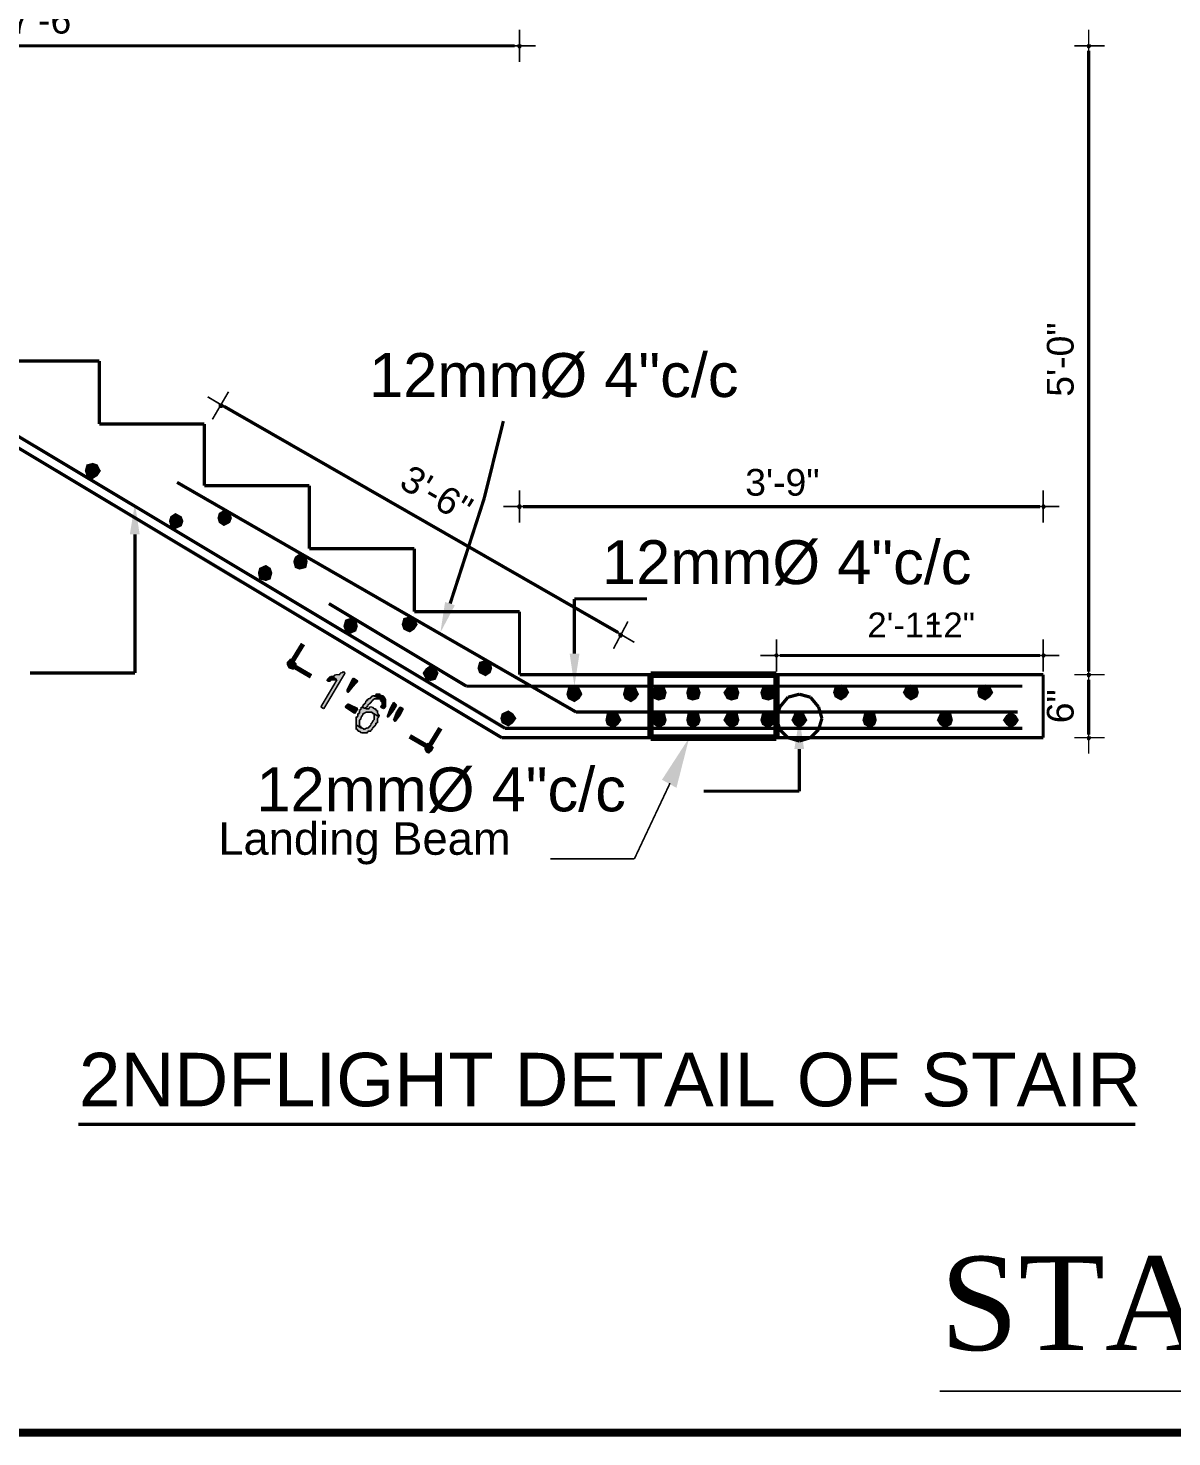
# Model space of a CAD drawing. Header units: millimetres. Extents: x 5 to 350, y 3 to 213.
# Drawn here: x 211.2 to 271.1, y 2.9 to 76.7 of the extents above; entities that cross this region are included whole.
import ezdxf

# ---------------------------------------------------------------- set-up
doc = ezdxf.new("R2010")
doc.units = ezdxf.units.MM
for name, color, linetype in [('H', 251, 'Continuous'), ('P', 255, 'Continuous'), ('T', 255, 'Continuous')]:
    doc.layers.add(name, color=color, linetype=linetype)
doc.styles.get("Standard").update_dxf_attribs({"font": 'arial.ttf'})

msp = doc.modelspace()

# ---------------------------------------------------------------- hatches: boundary and pattern name
at = {"layer": 'H', "linetype": 'Continuous'}
for points in [[(236.82, 75.777), (236.89, 75.865), (236.978, 75.777), (236.82, 75.777)], [(236.89, 75.688), (236.82, 75.777), (236.978, 75.777), (236.89, 75.688)], [(236.978, 75.777), (236.89, 75.865), (236.978, 75.865), (236.978, 75.777)], [(236.978, 75.6), (236.89, 75.688), (236.978, 75.777), (236.978, 75.6)], [(236.978, 75.777), (237.067, 75.865), (237.067, 75.777), (236.978, 75.777)], [(236.978, 75.777), (236.978, 75.865), (237.067, 75.865), (236.978, 75.777)], [(236.978, 75.6), (236.978, 75.777), (237.067, 75.688), (236.978, 75.6)], [(237.067, 75.688), (236.978, 75.777), (237.067, 75.777), (237.067, 75.688)], [(266.788, 75.777), (266.7, 75.865), (266.788, 75.865), (266.788, 75.777)], [(266.7, 75.777), (266.7, 75.865), (266.788, 75.777), (266.7, 75.777)], [(266.7, 75.688), (266.7, 75.777), (266.788, 75.777), (266.7, 75.688)], [(266.788, 75.6), (266.7, 75.688), (266.788, 75.777), (266.788, 75.6)], [(266.788, 75.777), (266.876, 75.865), (266.947, 75.777), (266.788, 75.777)], [(266.788, 75.777), (266.788, 75.865), (266.876, 75.865), (266.788, 75.777)], [(266.788, 75.6), (266.788, 75.777), (266.876, 75.688), (266.788, 75.6)], [(266.876, 75.688), (266.788, 75.777), (266.947, 75.777), (266.876, 75.688)], [(221.227, 56.903), (221.227, 57.062), (221.315, 56.974), (221.227, 56.903)], [(221.315, 56.974), (221.227, 57.062), (221.315, 57.062), (221.315, 56.974)], [(221.227, 56.815), (221.227, 56.903), (221.315, 56.974), (221.227, 56.815)], [(221.227, 56.815), (221.315, 56.974), (221.403, 56.815), (221.227, 56.815)], [(221.315, 56.974), (221.403, 57.062), (221.492, 56.974), (221.315, 56.974)], [(221.315, 56.974), (221.315, 57.062), (221.403, 57.062), (221.315, 56.974)], [(221.403, 56.815), (221.315, 56.974), (221.492, 56.903), (221.403, 56.815)], [(221.492, 56.903), (221.315, 56.974), (221.492, 56.974), (221.492, 56.903)], [(214.63, 53.516), (214.295, 53.852), (214.63, 53.94), (214.63, 53.516)], [(214.63, 53.516), (214.63, 53.94), (214.877, 53.852), (214.63, 53.516)], [(214.207, 53.516), (214.295, 53.852), (214.63, 53.516), (214.207, 53.516)], [(214.295, 53.252), (214.207, 53.516), (214.63, 53.516), (214.295, 53.252)], [(214.63, 53.093), (214.295, 53.252), (214.63, 53.516), (214.63, 53.093)], [(214.63, 53.516), (214.877, 53.852), (215.053, 53.516), (214.63, 53.516)], [(214.63, 53.093), (214.63, 53.516), (214.877, 53.252), (214.63, 53.093)], [(214.877, 53.252), (214.63, 53.516), (215.053, 53.516), (214.877, 53.252)], [(216.57, 50.2), (216.835, 51.823), (217.082, 50.2), (216.57, 50.2)], [(236.82, 51.647), (236.89, 51.735), (236.978, 51.647), (236.82, 51.647)], [(236.89, 51.558), (236.82, 51.647), (236.978, 51.647), (236.89, 51.558)], [(236.978, 51.647), (236.89, 51.735), (236.978, 51.823), (236.978, 51.647)], [(236.978, 51.47), (236.89, 51.558), (236.978, 51.647), (236.978, 51.47)], [(236.978, 51.647), (236.978, 51.823), (237.067, 51.735), (236.978, 51.647)], [(236.978, 51.647), (237.067, 51.735), (237.067, 51.647), (236.978, 51.647)], [(236.978, 51.47), (236.978, 51.647), (237.067, 51.558), (236.978, 51.47)], [(237.067, 51.558), (236.978, 51.647), (237.067, 51.647), (237.067, 51.558)], [(264.407, 51.647), (264.336, 51.735), (264.407, 51.823), (264.407, 51.647)], [(264.336, 51.647), (264.336, 51.735), (264.407, 51.647), (264.336, 51.647)], [(264.336, 51.558), (264.336, 51.647), (264.407, 51.647), (264.336, 51.558)], [(264.407, 51.47), (264.336, 51.558), (264.407, 51.647), (264.407, 51.47)], [(264.407, 51.647), (264.407, 51.823), (264.495, 51.735), (264.407, 51.647)], [(264.407, 51.647), (264.495, 51.735), (264.583, 51.647), (264.407, 51.647)], [(264.407, 51.47), (264.407, 51.647), (264.495, 51.558), (264.407, 51.47)], [(264.495, 51.558), (264.407, 51.647), (264.583, 51.647), (264.495, 51.558)], [(218.616, 50.888), (218.687, 51.135), (218.952, 50.888), (218.616, 50.888)], [(218.952, 50.888), (218.687, 51.135), (218.952, 51.312), (218.952, 50.888)], [(218.952, 50.888), (218.952, 51.312), (219.287, 51.135), (218.952, 50.888)], [(218.952, 50.888), (219.287, 51.135), (219.375, 50.888), (218.952, 50.888)], [(221.156, 51.047), (221.227, 51.312), (221.492, 51.047), (221.156, 51.047)], [(221.227, 50.8), (221.156, 51.047), (221.492, 51.047), (221.227, 50.8)], [(221.492, 51.047), (221.227, 51.312), (221.492, 51.47), (221.492, 51.047)], [(221.492, 50.624), (221.227, 50.8), (221.492, 51.047), (221.492, 50.624)], [(221.492, 51.047), (221.492, 51.47), (221.827, 51.312), (221.492, 51.047)], [(221.492, 51.047), (221.827, 51.312), (221.915, 51.047), (221.492, 51.047)], [(221.492, 50.624), (221.492, 51.047), (221.827, 50.8), (221.492, 50.624)], [(221.827, 50.8), (221.492, 51.047), (221.915, 51.047), (221.827, 50.8)], [(218.687, 50.624), (218.616, 50.888), (218.952, 50.888), (218.687, 50.624)], [(218.952, 50.465), (218.687, 50.624), (218.952, 50.888), (218.952, 50.465)], [(218.952, 50.465), (218.952, 50.888), (219.287, 50.624), (218.952, 50.465)], [(219.287, 50.624), (218.952, 50.888), (219.375, 50.888), (219.287, 50.624)], [(225.125, 48.772), (225.213, 49.018), (225.46, 48.772), (225.125, 48.772)], [(225.213, 48.436), (225.125, 48.772), (225.46, 48.772), (225.213, 48.436)], [(225.46, 48.772), (225.213, 49.018), (225.46, 49.195), (225.46, 48.772)], [(225.46, 48.348), (225.213, 48.436), (225.46, 48.772), (225.46, 48.348)], [(225.46, 48.772), (225.46, 49.195), (225.813, 49.018), (225.46, 48.772)], [(225.46, 48.772), (225.813, 49.018), (225.884, 48.772), (225.46, 48.772)], [(225.46, 48.348), (225.46, 48.772), (225.813, 48.436), (225.46, 48.348)], [(225.813, 48.436), (225.46, 48.772), (225.884, 48.772), (225.813, 48.436)], [(223.273, 48.172), (223.344, 48.436), (223.696, 48.172), (223.273, 48.172)], [(223.344, 47.837), (223.273, 48.172), (223.696, 48.172), (223.344, 47.837)], [(223.696, 48.172), (223.344, 48.436), (223.696, 48.595), (223.696, 48.172)], [(223.696, 47.748), (223.344, 47.837), (223.696, 48.172), (223.696, 47.748)], [(223.696, 48.172), (223.696, 48.595), (223.943, 48.436), (223.696, 48.172)], [(223.696, 48.172), (223.943, 48.436), (224.032, 48.172), (223.696, 48.172)], [(223.696, 47.748), (223.696, 48.172), (223.943, 47.837), (223.696, 47.748)], [(223.943, 47.837), (223.696, 48.172), (224.032, 48.172), (223.943, 47.837)], [(232.833, 45.05), (233.08, 46.655), (233.592, 46.478), (232.833, 45.05)], [(228.088, 45.385), (227.842, 45.72), (228.088, 45.808), (228.088, 45.385)], [(228.088, 45.385), (228.088, 45.808), (228.424, 45.72), (228.088, 45.385)], [(230.805, 45.473), (230.893, 45.808), (231.228, 45.473), (230.805, 45.473)], [(231.228, 45.473), (230.893, 45.808), (231.228, 45.896), (231.228, 45.473)], [(231.228, 45.473), (231.228, 45.896), (231.475, 45.808), (231.228, 45.473)], [(231.228, 45.473), (231.475, 45.808), (231.652, 45.473), (231.228, 45.473)], [(227.753, 45.385), (227.842, 45.72), (228.088, 45.385), (227.753, 45.385)], [(227.842, 45.12), (227.753, 45.385), (228.088, 45.385), (227.842, 45.12)], [(228.088, 44.962), (227.842, 45.12), (228.088, 45.385), (228.088, 44.962)], [(228.088, 45.385), (228.424, 45.72), (228.512, 45.385), (228.088, 45.385)], [(228.088, 44.962), (228.088, 45.385), (228.424, 45.12), (228.088, 44.962)], [(228.424, 45.12), (228.088, 45.385), (228.512, 45.385), (228.424, 45.12)], [(230.893, 45.208), (230.805, 45.473), (231.228, 45.473), (230.893, 45.208)], [(231.228, 45.05), (230.893, 45.208), (231.228, 45.473), (231.228, 45.05)], [(231.228, 45.05), (231.228, 45.473), (231.475, 45.208), (231.228, 45.05)], [(231.475, 45.208), (231.228, 45.473), (231.652, 45.473), (231.475, 45.208)], [(242.323, 44.962), (242.147, 45.05), (242.235, 45.05), (242.323, 44.962)], [(242.147, 44.873), (242.147, 45.05), (242.323, 44.962), (242.147, 44.873)], [(242.323, 44.962), (242.235, 45.05), (242.323, 45.05), (242.323, 44.962)], [(242.323, 44.962), (242.323, 45.05), (242.394, 44.962), (242.323, 44.962)], [(242.235, 44.785), (242.147, 44.873), (242.323, 44.962), (242.235, 44.785)], [(242.235, 44.785), (242.323, 44.962), (242.323, 44.785), (242.235, 44.785)], [(242.394, 44.873), (242.323, 44.962), (242.394, 44.962), (242.394, 44.873)], [(242.323, 44.785), (242.323, 44.962), (242.394, 44.873), (242.323, 44.785)], [(225.037, 43.356), (224.79, 43.515), (224.966, 43.692), (225.037, 43.356)], [(225.037, 43.356), (224.966, 43.692), (225.125, 43.603), (225.037, 43.356)], [(225.037, 43.356), (225.125, 43.603), (225.302, 43.427), (225.037, 43.356)], [(235.197, 43.18), (234.862, 43.515), (235.197, 43.603), (235.197, 43.18)], [(235.197, 43.18), (235.197, 43.603), (235.462, 43.515), (235.197, 43.18)], [(239.854, 42.245), (239.607, 43.938), (240.118, 43.938), (239.854, 42.245)], [(250.278, 43.85), (250.366, 43.938), (250.437, 43.85), (250.278, 43.85)], [(250.366, 43.78), (250.278, 43.85), (250.437, 43.85), (250.366, 43.78)], [(250.437, 43.85), (250.366, 43.938), (250.437, 43.938), (250.437, 43.85)], [(250.437, 43.692), (250.366, 43.78), (250.437, 43.85), (250.437, 43.692)], [(250.437, 43.85), (250.525, 43.938), (250.525, 43.85), (250.437, 43.85)], [(250.437, 43.85), (250.437, 43.938), (250.525, 43.938), (250.437, 43.85)], [(250.437, 43.692), (250.437, 43.85), (250.525, 43.78), (250.437, 43.692)], [(250.525, 43.78), (250.437, 43.85), (250.525, 43.85), (250.525, 43.78)], [(264.407, 43.85), (264.336, 43.938), (264.407, 43.938), (264.407, 43.85)], [(264.336, 43.85), (264.336, 43.938), (264.407, 43.85), (264.336, 43.85)], [(264.336, 43.78), (264.336, 43.85), (264.407, 43.85), (264.336, 43.78)], [(264.407, 43.692), (264.336, 43.78), (264.407, 43.85), (264.407, 43.692)], [(264.407, 43.85), (264.495, 43.938), (264.583, 43.85), (264.407, 43.85)], [(264.407, 43.85), (264.407, 43.938), (264.495, 43.938), (264.407, 43.85)], [(264.407, 43.692), (264.407, 43.85), (264.495, 43.78), (264.407, 43.692)], [(264.495, 43.78), (264.407, 43.85), (264.583, 43.85), (264.495, 43.78)], [(224.79, 43.356), (224.79, 43.515), (225.037, 43.356), (224.79, 43.356)], [(224.878, 43.18), (224.79, 43.356), (225.037, 43.356), (224.878, 43.18)], [(225.125, 43.092), (224.878, 43.18), (225.037, 43.356), (225.125, 43.092)], [(225.302, 43.268), (225.037, 43.356), (225.302, 43.427), (225.302, 43.268)], [(225.125, 43.092), (225.037, 43.356), (225.302, 43.268), (225.125, 43.092)], [(226.73, 41.063), (226.572, 41.152), (227.418, 42.58), (227.154, 42.757), (227.242, 42.757), (227.33, 42.845), (227.577, 42.845), (227.577, 42.933), (227.665, 42.933), (227.753, 43.004), (227.842, 42.933), (226.73, 41.063)], [(231.898, 42.933), (232.075, 43.18), (232.322, 42.933), (231.898, 42.933)], [(232.075, 42.58), (231.898, 42.933), (232.322, 42.933), (232.075, 42.58)], [(232.322, 42.933), (232.075, 43.18), (232.322, 43.356), (232.322, 42.933)], [(232.322, 42.51), (232.075, 42.58), (232.322, 42.933), (232.322, 42.51)], [(232.322, 42.933), (232.322, 43.356), (232.586, 43.18), (232.322, 42.933)], [(232.322, 42.933), (232.586, 43.18), (232.745, 42.933), (232.322, 42.933)], [(232.322, 42.51), (232.322, 42.933), (232.586, 42.58), (232.322, 42.51)], [(232.586, 42.58), (232.322, 42.933), (232.745, 42.933), (232.586, 42.58)], [(234.774, 43.18), (234.862, 43.515), (235.197, 43.18), (234.774, 43.18)], [(234.862, 42.933), (234.774, 43.18), (235.197, 43.18), (234.862, 42.933)], [(235.197, 42.757), (234.862, 42.933), (235.197, 43.18), (235.197, 42.757)], [(235.197, 43.18), (235.462, 43.515), (235.55, 43.18), (235.197, 43.18)], [(235.197, 42.757), (235.197, 43.18), (235.462, 42.933), (235.197, 42.757)], [(235.462, 42.933), (235.197, 43.18), (235.55, 43.18), (235.462, 42.933)], [(266.788, 42.845), (266.7, 42.933), (266.788, 42.933), (266.788, 42.845)], [(266.7, 42.845), (266.7, 42.933), (266.788, 42.845), (266.7, 42.845)], [(266.788, 42.845), (266.7, 42.933), (266.788, 42.933), (266.788, 42.845)], [(266.7, 42.845), (266.7, 42.933), (266.788, 42.845), (266.7, 42.845)], [(266.7, 42.757), (266.7, 42.845), (266.788, 42.845), (266.7, 42.757)], [(266.788, 42.668), (266.7, 42.757), (266.788, 42.845), (266.788, 42.668)], [(266.7, 42.757), (266.7, 42.845), (266.788, 42.845), (266.7, 42.757)], [(266.788, 42.668), (266.7, 42.757), (266.788, 42.845), (266.788, 42.668)], [(266.788, 42.845), (266.876, 42.933), (266.947, 42.845), (266.788, 42.845)], [(266.788, 42.845), (266.788, 42.933), (266.876, 42.933), (266.788, 42.845)], [(266.788, 42.845), (266.876, 42.933), (266.947, 42.845), (266.788, 42.845)], [(266.788, 42.845), (266.788, 42.933), (266.876, 42.933), (266.788, 42.845)], [(266.788, 42.668), (266.788, 42.845), (266.876, 42.757), (266.788, 42.668)], [(266.876, 42.757), (266.788, 42.845), (266.947, 42.845), (266.876, 42.757)], [(266.788, 42.668), (266.788, 42.845), (266.876, 42.757), (266.788, 42.668)], [(266.876, 42.757), (266.788, 42.845), (266.947, 42.845), (266.876, 42.757)], [(226.907, 42.51), (226.907, 42.58), (227.083, 42.757), (227.154, 42.757), (227.418, 42.58), (227.083, 42.58), (227.083, 42.51), (226.907, 42.51)], [(228, 41.91), (227.93, 41.998), (228.265, 42.668), (228.512, 42.51), (228.265, 42.245), (228, 41.91)], [(239.43, 41.822), (239.518, 42.157), (239.854, 41.822), (239.43, 41.822)], [(239.854, 41.822), (239.518, 42.157), (239.854, 42.245), (239.854, 41.822)], [(239.854, 41.822), (239.854, 42.245), (240.118, 42.157), (239.854, 41.822)], [(239.854, 41.822), (240.118, 42.157), (240.277, 41.822), (239.854, 41.822)], [(242.394, 41.822), (242.482, 42.157), (242.817, 41.822), (242.394, 41.822)], [(242.817, 41.822), (242.482, 42.157), (242.817, 42.245), (242.817, 41.822)], [(242.817, 41.822), (242.817, 42.245), (243.082, 42.157), (242.817, 41.822)], [(242.817, 41.822), (243.082, 42.157), (243.24, 41.822), (242.817, 41.822)], [(243.84, 41.91), (244.016, 42.157), (244.263, 41.91), (243.84, 41.91)], [(244.263, 41.91), (244.016, 42.157), (244.263, 42.245), (244.263, 41.91)], [(244.263, 41.91), (244.263, 42.245), (244.598, 42.157), (244.263, 41.91)], [(244.263, 41.91), (244.598, 42.157), (244.687, 41.91), (244.263, 41.91)], [(245.71, 41.91), (245.78, 42.157), (246.045, 41.91), (245.71, 41.91)], [(246.045, 41.91), (245.78, 42.157), (246.045, 42.245), (246.045, 41.91)], [(246.045, 41.91), (246.045, 42.245), (246.38, 42.157), (246.045, 41.91)], [(246.045, 41.91), (246.38, 42.157), (246.468, 41.91), (246.045, 41.91)], [(247.65, 41.91), (247.826, 42.157), (248.073, 41.91), (247.65, 41.91)], [(248.073, 41.91), (247.826, 42.157), (248.073, 42.245), (248.073, 41.91)], [(248.073, 41.91), (248.073, 42.245), (248.408, 42.157), (248.073, 41.91)], [(248.073, 41.91), (248.408, 42.157), (248.497, 41.91), (248.073, 41.91)], [(249.59, 41.91), (249.678, 42.157), (250.014, 41.91), (249.59, 41.91)], [(250.014, 41.91), (249.678, 42.157), (250.014, 42.245), (250.014, 41.91)], [(250.014, 41.91), (250.014, 42.245), (250.278, 42.157), (250.014, 41.91)], [(250.014, 41.91), (250.278, 42.157), (250.437, 41.91), (250.014, 41.91)], [(253.4, 41.91), (253.488, 42.245), (253.824, 41.91), (253.4, 41.91)], [(253.824, 41.91), (253.488, 42.245), (253.824, 42.333), (253.824, 41.91)], [(253.824, 41.91), (253.824, 42.333), (254.088, 42.245), (253.824, 41.91)], [(253.824, 41.91), (254.088, 42.245), (254.247, 41.91), (253.824, 41.91)], [(257.052, 41.91), (257.21, 42.245), (257.475, 41.91), (257.052, 41.91)], [(257.475, 41.91), (257.21, 42.245), (257.475, 42.333), (257.475, 41.91)], [(257.475, 41.91), (257.475, 42.333), (257.81, 42.245), (257.475, 41.91)], [(257.475, 41.91), (257.81, 42.245), (257.898, 41.91), (257.475, 41.91)], [(260.95, 41.91), (261.02, 42.245), (261.373, 41.91), (260.95, 41.91)], [(261.373, 41.91), (261.02, 42.245), (261.373, 42.333), (261.373, 41.91)], [(261.373, 41.91), (261.373, 42.333), (261.62, 42.245), (261.373, 41.91)], [(261.373, 41.91), (261.62, 42.245), (261.796, 41.91), (261.373, 41.91)], [(228.935, 41.063), (228.688, 41.152), (228.776, 41.152), (228.776, 41.24), (228.935, 41.398), (228.935, 41.487), (229.023, 41.487), (229.023, 41.575), (229.112, 41.575), (229.27, 41.734), (229.358, 41.734), (229.694, 41.575), (229.358, 41.575), (229.023, 41.24), (229.023, 41.152), (228.935, 41.152), (228.935, 41.063)], [(229.87, 41.063), (229.694, 41.152), (229.782, 41.24), (229.782, 41.398), (229.694, 41.487), (229.694, 41.575), (229.358, 41.734), (229.447, 41.734), (229.447, 41.822), (229.694, 41.822), (229.694, 41.734), (229.87, 41.734), (229.87, 41.663), (229.958, 41.575), (229.958, 41.152), (229.87, 41.063)], [(230.046, 40.64), (230.205, 41.063), (230.382, 41.398), (230.54, 41.24), (230.382, 40.975), (230.117, 40.64), (230.046, 40.64)], [(239.518, 41.575), (239.43, 41.822), (239.854, 41.822), (239.518, 41.575)], [(239.854, 41.398), (239.518, 41.575), (239.854, 41.822), (239.854, 41.398)], [(239.854, 41.398), (239.854, 41.822), (240.118, 41.575), (239.854, 41.398)], [(240.118, 41.575), (239.854, 41.822), (240.277, 41.822), (240.118, 41.575)], [(242.482, 41.575), (242.394, 41.822), (242.817, 41.822), (242.482, 41.575)], [(242.817, 41.398), (242.482, 41.575), (242.817, 41.822), (242.817, 41.398)], [(242.817, 41.398), (242.817, 41.822), (243.082, 41.575), (242.817, 41.398)], [(243.082, 41.575), (242.817, 41.822), (243.24, 41.822), (243.082, 41.575)], [(244.016, 41.575), (243.84, 41.91), (244.263, 41.91), (244.016, 41.575)], [(244.263, 41.487), (244.016, 41.575), (244.263, 41.91), (244.263, 41.487)], [(244.263, 41.487), (244.263, 41.91), (244.598, 41.575), (244.263, 41.487)], [(244.598, 41.575), (244.263, 41.91), (244.687, 41.91), (244.598, 41.575)], [(245.78, 41.575), (245.71, 41.91), (246.045, 41.91), (245.78, 41.575)], [(246.045, 41.487), (245.78, 41.575), (246.045, 41.91), (246.045, 41.487)], [(246.045, 41.487), (246.045, 41.91), (246.38, 41.575), (246.045, 41.487)], [(246.38, 41.575), (246.045, 41.91), (246.468, 41.91), (246.38, 41.575)], [(247.826, 41.575), (247.65, 41.91), (248.073, 41.91), (247.826, 41.575)], [(248.073, 41.487), (247.826, 41.575), (248.073, 41.91), (248.073, 41.487)], [(248.073, 41.487), (248.073, 41.91), (248.408, 41.575), (248.073, 41.487)], [(248.408, 41.575), (248.073, 41.91), (248.497, 41.91), (248.408, 41.575)], [(249.678, 41.575), (249.59, 41.91), (250.014, 41.91), (249.678, 41.575)], [(250.014, 41.487), (249.678, 41.575), (250.014, 41.91), (250.014, 41.487)], [(250.014, 41.487), (250.014, 41.91), (250.278, 41.575), (250.014, 41.487)], [(250.278, 41.575), (250.014, 41.91), (250.437, 41.91), (250.278, 41.575)], [(253.488, 41.663), (253.4, 41.91), (253.824, 41.91), (253.488, 41.663)], [(253.824, 41.487), (253.488, 41.663), (253.824, 41.91), (253.824, 41.487)], [(253.824, 41.487), (253.824, 41.91), (254.088, 41.663), (253.824, 41.487)], [(254.088, 41.663), (253.824, 41.91), (254.247, 41.91), (254.088, 41.663)], [(257.21, 41.663), (257.052, 41.91), (257.475, 41.91), (257.21, 41.663)], [(257.475, 41.487), (257.21, 41.663), (257.475, 41.91), (257.475, 41.487)], [(257.475, 41.487), (257.475, 41.91), (257.81, 41.663), (257.475, 41.487)], [(257.81, 41.663), (257.475, 41.91), (257.898, 41.91), (257.81, 41.663)], [(261.02, 41.663), (260.95, 41.91), (261.373, 41.91), (261.02, 41.663)], [(261.373, 41.487), (261.02, 41.663), (261.373, 41.91), (261.373, 41.487)], [(261.373, 41.487), (261.373, 41.91), (261.62, 41.663), (261.373, 41.487)], [(261.62, 41.663), (261.373, 41.91), (261.796, 41.91), (261.62, 41.663)], [(228.353, 40.816), (227.842, 41.152), (228, 41.31), (228.512, 41.063), (228.353, 40.816)], [(228.688, 40.04), (228.424, 40.217), (228.424, 40.64), (228.512, 40.64), (228.512, 40.816), (228.6, 40.816), (228.6, 40.975), (228.688, 41.063), (228.688, 41.152), (228.935, 41.063), (229.112, 41.063), (229.112, 41.152), (229.27, 41.152), (229.358, 41.063), (229.447, 41.063), (229.447, 40.975), (229.535, 40.975), (229.535, 40.816), (229.623, 40.728), (229.623, 40.64), (229.2, 40.887), (228.935, 40.887), (228.847, 40.816), (228.776, 40.816), (228.776, 40.728), (228.688, 40.64), (228.688, 40.552), (228.6, 40.464), (228.6, 40.128), (228.688, 40.128), (228.688, 40.04)], [(228.688, 39.793), (228.6, 39.882), (228.512, 39.882), (228.512, 39.97), (228.424, 39.97), (228.424, 40.217), (228.688, 40.04), (228.776, 40.04), (228.847, 39.97), (228.935, 40.04), (229.023, 40.04), (229.2, 40.217), (229.2, 40.305), (229.27, 40.305), (229.27, 40.393), (229.358, 40.464), (229.358, 40.799), (229.27, 40.816), (229.2, 40.887), (229.27, 40.887), (229.27, 40.852), (229.341, 40.816), (229.623, 40.64), (229.535, 40.552), (229.535, 40.305), (229.447, 40.305), (229.447, 40.217), (229.27, 40.04), (229.27, 39.97), (229.2, 39.97), (229.2, 39.882), (229.023, 39.882), (229.023, 39.793), (228.688, 39.793)], [(230.47, 40.393), (230.382, 40.464), (230.54, 40.887), (230.717, 41.152), (230.893, 41.063), (230.717, 40.728), (230.47, 40.393)], [(235.973, 40.552), (236.044, 40.816), (236.396, 40.552), (235.973, 40.552)], [(236.396, 40.552), (236.044, 40.816), (236.396, 40.975), (236.396, 40.552)], [(236.396, 40.552), (236.396, 40.975), (236.643, 40.816), (236.396, 40.552)], [(236.396, 40.552), (236.643, 40.816), (236.82, 40.552), (236.396, 40.552)], [(241.476, 40.464), (241.547, 40.816), (241.9, 40.464), (241.476, 40.464)], [(241.9, 40.464), (241.547, 40.816), (241.9, 40.887), (241.9, 40.464)], [(241.9, 40.464), (241.9, 40.887), (242.147, 40.816), (241.9, 40.464)], [(241.9, 40.464), (242.147, 40.816), (242.323, 40.464), (241.9, 40.464)], [(243.84, 40.464), (244.016, 40.816), (244.263, 40.464), (243.84, 40.464)], [(244.263, 40.464), (244.016, 40.816), (244.263, 40.887), (244.263, 40.464)], [(244.263, 40.464), (244.263, 40.887), (244.598, 40.816), (244.263, 40.464)], [(244.263, 40.464), (244.598, 40.816), (244.687, 40.464), (244.263, 40.464)], [(245.71, 40.464), (245.78, 40.816), (246.045, 40.464), (245.71, 40.464)], [(246.045, 40.464), (245.78, 40.816), (246.045, 40.887), (246.045, 40.464)], [(246.045, 40.464), (246.045, 40.887), (246.38, 40.816), (246.045, 40.464)], [(246.045, 40.464), (246.38, 40.816), (246.468, 40.464), (246.045, 40.464)], [(247.65, 40.464), (247.826, 40.816), (248.073, 40.464), (247.65, 40.464)], [(248.073, 40.464), (247.826, 40.816), (248.073, 40.887), (248.073, 40.464)], [(248.073, 40.464), (248.073, 40.887), (248.408, 40.816), (248.073, 40.464)], [(248.073, 40.464), (248.408, 40.816), (248.497, 40.464), (248.073, 40.464)], [(249.59, 40.464), (249.678, 40.816), (250.014, 40.464), (249.59, 40.464)], [(250.014, 40.464), (249.678, 40.816), (250.014, 40.887), (250.014, 40.464)], [(250.014, 40.464), (250.014, 40.887), (250.278, 40.816), (250.014, 40.464)], [(250.014, 40.464), (250.278, 40.816), (250.437, 40.464), (250.014, 40.464)], [(251.213, 40.464), (251.372, 40.816), (251.636, 40.464), (251.213, 40.464)], [(251.636, 40.464), (251.372, 40.816), (251.636, 40.887), (251.636, 40.464)], [(251.636, 40.464), (251.636, 40.887), (251.883, 40.816), (251.636, 40.464)], [(251.636, 40.464), (251.883, 40.816), (252.06, 40.464), (251.636, 40.464)], [(254.935, 40.464), (255.023, 40.816), (255.358, 40.464), (254.935, 40.464)], [(255.358, 40.464), (255.023, 40.816), (255.358, 40.887), (255.358, 40.464)], [(255.358, 40.464), (255.358, 40.887), (255.605, 40.816), (255.358, 40.464)], [(255.358, 40.464), (255.605, 40.816), (255.693, 40.464), (255.358, 40.464)], [(258.833, 40.464), (258.992, 40.816), (259.256, 40.464), (258.833, 40.464)], [(259.256, 40.464), (258.992, 40.816), (259.256, 40.887), (259.256, 40.464)], [(259.256, 40.464), (259.256, 40.887), (259.592, 40.816), (259.256, 40.464)], [(259.256, 40.464), (259.592, 40.816), (259.68, 40.464), (259.256, 40.464)], [(262.29, 40.464), (262.467, 40.728), (262.714, 40.464), (262.29, 40.464)], [(262.714, 40.464), (262.467, 40.728), (262.714, 40.887), (262.714, 40.464)], [(262.714, 40.464), (262.714, 40.887), (262.978, 40.728), (262.714, 40.464)], [(262.714, 40.464), (262.978, 40.728), (263.137, 40.464), (262.714, 40.464)], [(236.044, 40.305), (235.973, 40.552), (236.396, 40.552), (236.044, 40.305)], [(236.396, 40.128), (236.044, 40.305), (236.396, 40.552), (236.396, 40.128)], [(236.396, 40.128), (236.396, 40.552), (236.643, 40.305), (236.396, 40.128)], [(236.643, 40.305), (236.396, 40.552), (236.82, 40.552), (236.643, 40.305)], [(241.547, 40.217), (241.476, 40.464), (241.9, 40.464), (241.547, 40.217)], [(241.9, 40.04), (241.547, 40.217), (241.9, 40.464), (241.9, 40.04)], [(241.9, 40.04), (241.9, 40.464), (242.147, 40.217), (241.9, 40.04)], [(242.147, 40.217), (241.9, 40.464), (242.323, 40.464), (242.147, 40.217)], [(244.016, 40.217), (243.84, 40.464), (244.263, 40.464), (244.016, 40.217)], [(244.263, 40.04), (244.016, 40.217), (244.263, 40.464), (244.263, 40.04)], [(244.263, 40.04), (244.263, 40.464), (244.598, 40.217), (244.263, 40.04)], [(244.598, 40.217), (244.263, 40.464), (244.687, 40.464), (244.598, 40.217)], [(245.78, 40.217), (245.71, 40.464), (246.045, 40.464), (245.78, 40.217)], [(246.045, 40.04), (245.78, 40.217), (246.045, 40.464), (246.045, 40.04)], [(246.045, 40.04), (246.045, 40.464), (246.38, 40.217), (246.045, 40.04)], [(246.38, 40.217), (246.045, 40.464), (246.468, 40.464), (246.38, 40.217)], [(247.826, 40.217), (247.65, 40.464), (248.073, 40.464), (247.826, 40.217)], [(248.073, 40.04), (247.826, 40.217), (248.073, 40.464), (248.073, 40.04)], [(248.073, 40.04), (248.073, 40.464), (248.408, 40.217), (248.073, 40.04)], [(248.408, 40.217), (248.073, 40.464), (248.497, 40.464), (248.408, 40.217)], [(249.678, 40.217), (249.59, 40.464), (250.014, 40.464), (249.678, 40.217)], [(250.014, 40.04), (249.678, 40.217), (250.014, 40.464), (250.014, 40.04)], [(250.014, 40.04), (250.014, 40.464), (250.278, 40.217), (250.014, 40.04)], [(250.278, 40.217), (250.014, 40.464), (250.437, 40.464), (250.278, 40.217)], [(251.372, 40.217), (251.213, 40.464), (251.636, 40.464), (251.372, 40.217)], [(251.372, 38.947), (251.636, 40.552), (251.883, 38.947), (251.372, 38.947)], [(251.636, 40.04), (251.372, 40.217), (251.636, 40.464), (251.636, 40.04)], [(251.636, 40.04), (251.636, 40.464), (251.883, 40.217), (251.636, 40.04)], [(251.883, 40.217), (251.636, 40.464), (252.06, 40.464), (251.883, 40.217)], [(255.023, 40.217), (254.935, 40.464), (255.358, 40.464), (255.023, 40.217)], [(255.358, 40.04), (255.023, 40.217), (255.358, 40.464), (255.358, 40.04)], [(255.358, 40.04), (255.358, 40.464), (255.605, 40.217), (255.358, 40.04)], [(255.605, 40.217), (255.358, 40.464), (255.693, 40.464), (255.605, 40.217)], [(258.992, 40.217), (258.833, 40.464), (259.256, 40.464), (258.992, 40.217)], [(259.256, 40.04), (258.992, 40.217), (259.256, 40.464), (259.256, 40.04)], [(259.256, 40.04), (259.256, 40.464), (259.592, 40.217), (259.256, 40.04)], [(259.592, 40.217), (259.256, 40.464), (259.68, 40.464), (259.592, 40.217)], [(262.467, 40.217), (262.29, 40.464), (262.714, 40.464), (262.467, 40.217)], [(262.714, 40.04), (262.467, 40.217), (262.714, 40.464), (262.714, 40.04)], [(262.714, 40.04), (262.714, 40.464), (262.978, 40.217), (262.714, 40.04)], [(262.978, 40.217), (262.714, 40.464), (263.137, 40.464), (262.978, 40.217)], [(232.234, 39.035), (231.987, 39.123), (232.163, 39.282), (232.234, 39.035)], [(231.987, 38.947), (231.987, 39.123), (232.234, 39.035), (231.987, 38.947)], [(232.234, 39.035), (232.163, 39.282), (232.322, 39.194), (232.234, 39.035)], [(232.234, 39.035), (232.322, 39.194), (232.498, 39.035), (232.234, 39.035)], [(245.198, 36.918), (244.44, 37.342), (245.868, 39.546), (245.198, 36.918)], [(266.788, 39.546), (266.7, 39.617), (266.788, 39.617), (266.788, 39.546)], [(266.7, 39.546), (266.7, 39.617), (266.788, 39.546), (266.7, 39.546)], [(266.7, 39.458), (266.7, 39.546), (266.788, 39.546), (266.7, 39.458)], [(266.788, 39.37), (266.7, 39.458), (266.788, 39.546), (266.788, 39.37)], [(266.788, 39.546), (266.876, 39.617), (266.947, 39.546), (266.788, 39.546)], [(266.788, 39.546), (266.788, 39.617), (266.876, 39.617), (266.788, 39.546)], [(266.788, 39.37), (266.788, 39.546), (266.876, 39.458), (266.788, 39.37)], [(266.876, 39.458), (266.788, 39.546), (266.947, 39.546), (266.876, 39.458)], [(232.075, 38.77), (231.987, 38.947), (232.234, 39.035), (232.075, 38.77)], [(232.234, 38.7), (232.075, 38.77), (232.234, 39.035), (232.234, 38.7)], [(232.41, 38.858), (232.234, 39.035), (232.498, 39.035), (232.41, 38.858)], [(232.234, 38.7), (232.234, 39.035), (232.41, 38.858), (232.234, 38.7)]]:
    msp.add_hatch(color=256, dxfattribs=at).paths.add_polyline_path(points)

# ---------------------------------------------------------------- linework, layer by layer
at = {"layer": 'P'}
for points, const_width in [([(236.978, 76.623), (236.978, 74.93)], 0.085), ([(266.788, 74.93), (266.788, 76.623)], 0.085), ([(177.624, 75.177), (236.22, 40.04)], 0.169), ([(187.784, 75.777), (236.732, 75.777)], 0.169), ([(236.132, 75.777), (237.825, 75.777)], 0.085), ([(266.03, 75.777), (267.635, 75.777)], 0.085), ([(266.788, 43.004), (266.788, 75.53)], 0.169), ([(180.252, 72.99), (236.044, 39.546)], 0.169), ([(209.55, 59.267), (214.965, 59.267)], 0.169), ([(214.965, 59.267), (214.965, 55.968)], 0.169), ([(220.892, 56.215), (221.738, 57.662)], 0.085), ([(222.074, 56.55), (220.645, 57.397)], 0.085), ([(221.492, 56.903), (242.147, 45.05)], 0.169), ([(235.126, 52.07), (236.132, 56.127)], 0.169), ([(214.965, 55.968), (220.468, 55.968)], 0.169), ([(220.468, 55.968), (220.468, 52.74)], 0.169), ([(219.04, 52.917), (239.942, 40.887)], 0.169), ([(220.468, 52.74), (225.972, 52.74)], 0.169), ([(225.972, 52.74), (225.972, 49.442)], 0.169), ([(236.978, 50.8), (236.978, 52.493)], 0.085), ([(264.407, 52.493), (264.407, 50.8)], 0.085), ([(233.345, 46.567), (235.126, 52.07)], 0.169), ([(237.825, 51.647), (236.132, 51.647)], 0.085), ([(237.155, 51.647), (264.248, 51.647)], 0.169), ([(263.56, 51.647), (265.254, 51.647)], 0.085), ([(216.835, 50.2), (216.835, 42.933)], 0.169), ([(225.972, 49.442), (231.475, 49.442)], 0.169), ([(231.475, 49.442), (231.475, 46.143)], 0.169), ([(226.995, 46.567), (234.192, 42.245)], 0.169), ([(239.854, 43.938), (239.854, 46.814)], 0.169), ([(239.854, 46.814), (243.664, 46.814)], 0.169), ([(231.475, 46.143), (236.978, 46.143)], 0.169), ([(236.978, 46.143), (236.978, 42.845)], 0.169), ([(241.547, 45.385), (242.993, 44.538)], 0.085), ([(242.658, 45.632), (241.9, 44.203)], 0.085), ([(258.322, 45.544), (258.992, 45.544)], 0.169), ([(225.637, 44.45), (224.966, 43.356)], 0.254), ([(250.437, 43.004), (250.437, 44.697)], 0.085), ([(264.407, 44.697), (264.407, 43.004)], 0.085), ([(251.284, 43.85), (249.59, 43.85)], 0.085), ([(264.248, 43.85), (250.613, 43.85)], 0.169), ([(263.56, 43.85), (265.254, 43.85)], 0.085), ([(266.788, 41.998), (266.788, 43.692)], 0.085), ([(266.788, 43.692), (266.788, 41.998)], 0.085), ([(216.835, 42.933), (211.332, 42.933)], 0.169), ([(225.037, 43.356), (226.06, 42.757)], 0.254), ([(226.73, 41.063), (227.842, 42.933)], 0.085), ([(227.083, 42.757), (226.907, 42.58)], 0.085), ([(227.154, 42.757), (227.083, 42.757)], 0.085), ([(227.418, 42.58), (227.154, 42.757)], 0.085), ([(227.242, 42.757), (227.154, 42.757)], 0.085), ([(227.154, 42.757), (227.418, 42.58)], 0.085), ([(227.33, 42.845), (227.242, 42.757)], 0.085), ([(227.418, 42.845), (227.33, 42.845)], 0.085), ([(227.506, 42.845), (227.418, 42.845)], 0.085), ([(227.577, 42.845), (227.506, 42.845)], 0.085), ([(227.665, 42.933), (227.577, 42.933)], 0.085), ([(227.577, 42.933), (227.577, 42.845)], 0.085), ([(227.753, 43.004), (227.665, 42.933)], 0.085), ([(227.842, 42.933), (227.753, 43.004)], 0.085), ([(236.978, 42.845), (264.407, 42.845)], 0.169), ([(250.437, 42.845), (243.84, 42.845)], 0.339), ([(243.84, 42.845), (243.84, 39.546)], 0.339), ([(250.437, 39.546), (250.437, 42.845)], 0.339), ([(264.407, 42.845), (264.407, 39.546)], 0.169), ([(266.03, 42.845), (267.635, 42.845)], 0.085), ([(267.635, 42.845), (266.03, 42.845)], 0.085), ([(227.418, 42.58), (226.572, 41.152)], 0.085), ([(226.907, 42.58), (226.907, 42.51)], 0.085), ([(226.907, 42.51), (226.995, 42.51)], 0.085), ([(226.995, 42.51), (227.083, 42.51)], 0.085), ([(227.083, 42.51), (227.083, 42.58)], 0.085), ([(227.083, 42.58), (227.154, 42.58)], 0.085), ([(227.154, 42.58), (227.242, 42.58)], 0.085), ([(227.242, 42.58), (227.33, 42.58)], 0.085), ([(227.33, 42.58), (227.418, 42.58)], 0.085), ([(227.418, 42.58), (227.418, 42.58)], 0.085), ([(227.93, 41.998), (228.088, 42.333)], 0.085), ([(228.265, 42.245), (228, 41.91)], 0.085), ([(228.088, 42.333), (228.265, 42.668)], 0.085), ([(228.265, 42.668), (228.512, 42.51)], 0.085), ([(228.512, 42.51), (228.265, 42.245)], 0.085), ([(234.192, 42.245), (263.313, 42.245)], 0.169), ([(266.788, 39.705), (266.788, 42.58)], 0.169), ([(227.842, 41.152), (228, 41.31)], 0.085), ([(228, 41.91), (227.93, 41.998)], 0.085), ([(227.93, 41.998), (227.93, 41.998)], 0.085), ([(228, 41.31), (228.512, 41.063)], 0.085), ([(228.847, 41.31), (228.776, 41.24)], 0.085), ([(228.935, 41.398), (228.847, 41.31)], 0.085), ([(229.023, 41.487), (228.935, 41.487)], 0.085), ([(228.935, 41.487), (228.935, 41.398)], 0.085), ([(229.112, 41.575), (229.023, 41.575)], 0.085), ([(229.023, 41.575), (229.023, 41.487)], 0.085), ([(229.023, 41.24), (229.112, 41.31)], 0.085), ([(229.2, 41.663), (229.112, 41.575)], 0.085), ([(229.112, 41.31), (229.2, 41.398)], 0.085), ([(229.27, 41.734), (229.2, 41.663)], 0.085), ([(229.2, 41.398), (229.27, 41.487)], 0.085), ([(229.358, 41.734), (229.27, 41.734)], 0.085), ([(229.27, 41.487), (229.358, 41.575)], 0.085), ([(229.694, 41.575), (229.358, 41.734)], 0.085), ([(229.447, 41.734), (229.358, 41.734)], 0.085), ([(229.358, 41.734), (229.694, 41.575)], 0.085), ([(229.358, 41.575), (229.447, 41.575)], 0.085), ([(229.535, 41.822), (229.447, 41.822)], 0.085), ([(229.447, 41.822), (229.447, 41.734)], 0.085), ([(229.447, 41.575), (229.535, 41.575)], 0.085), ([(229.623, 41.822), (229.535, 41.822)], 0.085), ([(229.535, 41.575), (229.623, 41.575)], 0.085), ([(229.694, 41.822), (229.623, 41.822)], 0.085), ([(229.623, 41.575), (229.694, 41.575)], 0.085), ([(229.694, 41.734), (229.694, 41.822)], 0.085), ([(229.782, 41.734), (229.694, 41.734)], 0.085), ([(229.694, 41.575), (229.694, 41.487)], 0.085), ([(229.694, 41.487), (229.782, 41.398)], 0.085), ([(229.87, 41.734), (229.782, 41.734)], 0.085), ([(229.782, 41.398), (229.782, 41.31)], 0.085), ([(229.782, 41.31), (229.782, 41.24)], 0.085), ([(229.87, 41.663), (229.87, 41.734)], 0.085), ([(229.958, 41.575), (229.87, 41.663)], 0.085), ([(229.958, 41.487), (229.958, 41.575)], 0.085), ([(229.958, 41.398), (229.958, 41.487)], 0.085), ([(229.958, 41.31), (229.958, 41.398)], 0.085), ([(229.958, 41.24), (229.958, 41.31)], 0.085), ([(230.382, 41.398), (230.205, 41.063)], 0.085), ([(230.54, 41.24), (230.382, 41.398)], 0.085), ([(251.037, 41.663), (250.613, 41.152)], 0.169), ([(251.636, 41.822), (251.037, 41.663)], 0.169), ([(252.218, 41.663), (251.636, 41.822)], 0.169), ([(252.642, 41.152), (252.218, 41.663)], 0.169), ([(226.572, 41.152), (226.73, 41.063)], 0.085), ([(228.353, 40.816), (227.842, 41.152)], 0.085), ([(227.842, 41.152), (227.842, 41.152)], 0.085), ([(228.512, 41.063), (228.353, 40.816)], 0.085), ([(228.512, 40.64), (228.424, 40.64)], 0.085), ([(228.424, 40.64), (228.424, 40.552)], 0.085), ([(228.424, 40.552), (228.424, 40.464)], 0.085), ([(228.6, 40.816), (228.512, 40.816)], 0.085), ([(228.512, 40.816), (228.512, 40.728)], 0.085), ([(228.512, 40.728), (228.512, 40.64)], 0.085), ([(228.688, 41.063), (228.6, 40.975)], 0.085), ([(228.6, 40.975), (228.6, 40.887)], 0.085), ([(228.6, 40.887), (228.6, 40.816)], 0.085), ([(228.6, 40.464), (228.688, 40.552)], 0.085), ([(228.935, 41.063), (228.688, 41.152)], 0.085), ([(228.688, 41.152), (228.688, 41.063)], 0.085), ([(228.776, 41.152), (228.688, 41.152)], 0.085), ([(228.688, 41.152), (228.935, 41.063)], 0.085), ([(228.688, 40.64), (228.776, 40.728)], 0.085), ([(228.688, 40.552), (228.688, 40.64)], 0.085), ([(228.776, 41.24), (228.776, 41.152)], 0.085), ([(228.776, 40.728), (228.776, 40.816)], 0.085), ([(228.776, 40.816), (228.847, 40.816)], 0.085), ([(228.847, 40.816), (228.935, 40.887)], 0.085), ([(228.935, 41.063), (228.935, 41.152)], 0.085), ([(228.935, 41.152), (229.023, 41.152)], 0.085), ([(229.023, 41.063), (228.935, 41.063)], 0.085), ([(228.935, 40.887), (229.023, 40.887)], 0.085), ([(229.023, 41.152), (229.023, 41.24)], 0.085), ([(229.112, 41.063), (229.023, 41.063)], 0.085), ([(229.023, 40.887), (229.112, 40.887)], 0.085), ([(229.2, 41.152), (229.112, 41.152)], 0.085), ([(229.112, 41.152), (229.112, 41.063)], 0.085), ([(229.112, 40.887), (229.2, 40.887)], 0.085), ([(229.27, 41.152), (229.2, 41.152)], 0.085), ([(229.623, 40.64), (229.2, 40.887)], 0.085), ([(229.2, 40.887), (229.27, 40.887)], 0.085), ([(229.2, 40.887), (229.623, 40.64)], 0.085), ([(229.358, 41.063), (229.27, 41.152)], 0.085), ([(229.27, 40.887), (229.27, 40.816)], 0.085), ([(229.27, 40.816), (229.358, 40.816)], 0.085), ([(229.447, 41.063), (229.358, 41.063)], 0.085), ([(229.358, 40.816), (229.358, 40.728)], 0.085), ([(229.358, 40.728), (229.358, 40.64)], 0.085), ([(229.358, 40.64), (229.358, 40.552)], 0.085), ([(229.358, 40.552), (229.358, 40.464)], 0.085), ([(229.447, 40.975), (229.447, 41.063)], 0.085), ([(229.535, 40.975), (229.447, 40.975)], 0.085), ([(229.535, 40.887), (229.535, 40.975)], 0.085), ([(229.535, 40.816), (229.535, 40.887)], 0.085), ([(229.623, 40.728), (229.535, 40.816)], 0.085), ([(229.535, 40.552), (229.623, 40.64)], 0.085), ([(229.535, 40.464), (229.535, 40.552)], 0.085), ([(229.623, 40.64), (229.623, 40.728)], 0.085), ([(229.623, 40.64), (229.623, 40.64)], 0.085), ([(229.782, 41.24), (229.694, 41.152)], 0.085), ([(229.694, 41.152), (229.87, 41.063)], 0.085), ([(229.87, 41.063), (229.958, 41.152)], 0.085), ([(229.958, 41.152), (229.958, 41.24)], 0.085), ([(230.205, 41.063), (230.046, 40.64)], 0.085), ([(230.046, 40.64), (230.117, 40.64)], 0.085), ([(230.117, 40.64), (230.382, 40.975)], 0.085), ([(230.382, 40.975), (230.54, 41.24)], 0.085), ([(230.54, 40.887), (230.382, 40.464)], 0.085), ([(230.47, 40.393), (230.717, 40.728)], 0.085), ([(230.717, 41.152), (230.54, 40.887)], 0.085), ([(230.893, 41.063), (230.717, 41.152)], 0.085), ([(230.717, 40.728), (230.893, 41.063)], 0.085), ([(239.942, 40.887), (246.98, 40.887)], 0.169), ([(246.715, 40.887), (263.066, 40.887)], 0.169), ([(250.613, 41.152), (250.437, 40.552)], 0.169), ([(250.437, 40.552), (250.613, 39.97)], 0.169), ([(252.818, 40.552), (252.642, 41.152)], 0.169), ([(252.642, 39.97), (252.818, 40.552)], 0.169), ([(252.818, 40.552), (252.818, 40.552)], 0.169), ([(228.424, 40.464), (228.424, 40.393)], 0.085), ([(228.424, 40.393), (228.424, 40.305)], 0.085), ([(228.424, 40.305), (228.424, 40.217)], 0.085), ([(228.688, 40.04), (228.424, 40.217)], 0.085), ([(228.424, 40.217), (228.424, 40.128)], 0.085), ([(228.424, 40.217), (228.688, 40.04)], 0.085), ([(228.424, 40.128), (228.424, 40.04)], 0.085), ([(228.424, 40.04), (228.424, 39.97)], 0.085), ([(228.424, 39.97), (228.512, 39.97)], 0.085), ([(228.512, 39.97), (228.512, 39.882)], 0.085), ([(228.512, 39.882), (228.6, 39.882)], 0.085), ([(228.6, 40.393), (228.6, 40.464)], 0.085), ([(228.6, 40.305), (228.6, 40.393)], 0.085), ([(228.6, 40.217), (228.6, 40.305)], 0.085), ([(228.6, 40.128), (228.6, 40.217)], 0.085), ([(228.688, 40.128), (228.6, 40.128)], 0.085), ([(228.6, 39.882), (228.688, 39.793)], 0.085), ([(228.688, 40.04), (228.688, 40.128)], 0.085), ([(228.776, 40.04), (228.688, 40.04)], 0.085), ([(228.847, 39.97), (228.776, 40.04)], 0.085), ([(228.935, 40.04), (228.847, 39.97)], 0.085), ([(229.023, 40.04), (228.935, 40.04)], 0.085), ([(229.112, 40.128), (229.023, 40.04)], 0.085), ([(229.023, 39.793), (229.023, 39.882)], 0.085), ([(229.023, 39.882), (229.112, 39.882)], 0.085), ([(229.2, 40.217), (229.112, 40.128)], 0.085), ([(229.112, 39.882), (229.2, 39.882)], 0.085), ([(229.27, 40.305), (229.2, 40.305)], 0.085), ([(229.2, 40.305), (229.2, 40.217)], 0.085), ([(229.2, 39.882), (229.2, 39.97)], 0.085), ([(229.2, 39.97), (229.27, 39.97)], 0.085), ([(229.358, 40.464), (229.27, 40.393)], 0.085), ([(229.27, 40.393), (229.27, 40.305)], 0.085), ([(229.27, 40.04), (229.358, 40.128)], 0.085), ([(229.27, 39.97), (229.27, 40.04)], 0.085), ([(229.358, 40.128), (229.447, 40.217)], 0.085), ([(229.447, 40.217), (229.447, 40.305)], 0.085), ([(229.447, 40.305), (229.535, 40.305)], 0.085), ([(229.535, 40.393), (229.535, 40.464)], 0.085), ([(229.535, 40.305), (229.535, 40.393)], 0.085), ([(230.382, 40.464), (230.47, 40.393)], 0.085), ([(232.833, 40.04), (232.163, 38.947)], 0.254), ([(236.22, 40.04), (263.313, 40.04)], 0.169), ([(250.613, 39.97), (251.037, 39.546)], 0.169), ([(252.218, 39.546), (252.642, 39.97)], 0.169), ([(266.788, 40.393), (266.788, 38.7)], 0.085), ([(228.688, 39.793), (228.776, 39.793)], 0.085), ([(228.776, 39.793), (228.847, 39.793)], 0.085), ([(228.847, 39.793), (228.935, 39.793)], 0.085), ([(228.935, 39.793), (229.023, 39.793)], 0.085), ([(232.234, 39.035), (231.228, 39.617)], 0.254), ([(236.044, 39.546), (251.284, 39.546)], 0.169), ([(241.547, 39.546), (264.407, 39.546)], 0.169), ([(243.84, 39.546), (250.437, 39.546)], 0.339), ([(243.84, 39.546), (243.84, 39.546)], 0.339), ([(251.037, 39.546), (251.636, 39.37)], 0.169), ([(251.636, 39.37), (252.218, 39.546)], 0.169), ([(267.635, 39.546), (266.03, 39.546)], 0.085), ([(251.636, 38.947), (251.636, 36.742)], 0.169), ([(244.863, 37.165), (242.993, 33.196)], 0.085), ([(251.636, 36.742), (246.627, 36.742)], 0.169), ([(242.993, 33.196), (238.584, 33.196)], 0.085), ([(213.872, 19.297), (269.24, 19.297)], 0.169), ([(258.992, 5.327), (308.363, 5.327)], 0.085), ([(350.273, 3.14), (5.256, 3.14)], 0.423), ([(350.273, 3.14), (5.256, 3.14)], 0.423)]:
    msp.add_lwpolyline(points, dxfattribs=dict(at, const_width=const_width))

# ---------------------------------------------------------------- texts
at = {"layer": 'T', "attachment_point": 7}
for s, insert, char_height in [('{\\fArial|b0|i0|c0|p18;7\'-6"}', (210.3, 76.4), 1.4), ('{\\fArial|b0|i0|c0|p18;12mmØ 4"c/c}', (229.1, 57.3), 2.3), ('{\\fArial|b0|i0|c0|p18;3\'-9"}', (248.8, 52.2), 1.4), ('{\\fArial|b0|i0|c0|p18;12mmØ 4"c/c}', (241.3, 47.5), 2.3), ('{\\fArial|b0|i0|c0|p18;2\'-112"}', (255.2, 44.8), 1.3), ('{\\fArial|b0|i0|c0|p18;12mmØ 4"c/c}', (223.2, 35.6), 2.3), ('{\\fArial|b0|i0|c0|p18;Landing Beam}', (221.2, 32.9), 1.7), ('{\\fArial|b0|i0|c0|p18;2NDFLIGHT DETAIL OF STAIR}', (213.9, 20.2), 2.8), ('{\\fBook Antiqua|b0|i0|c0|p18;STAIR DETAILS}', (259, 7.4), 4.9)]:
    msp.add_mtext(s, dxfattribs=dict(at, insert=insert, char_height=char_height))
at = {"layer": 'T', "char_height": 1.4, "attachment_point": 1}
for s, insert, rotation in [('{\\fArial|b0|i0|c0|p18;5\'-0"}', (264.6, 57.4), 90), ('{\\fArial|b0|i0|c0|p18;3\'-6"}', (231.3, 53.9), 330), ('{\\fArial|b0|i0|c0|p18;6"}', (264.6, 40.3), 90)]:
    msp.add_mtext(s, dxfattribs=dict(at, insert=insert, rotation=rotation))

doc.saveas('drawing.dxf')
